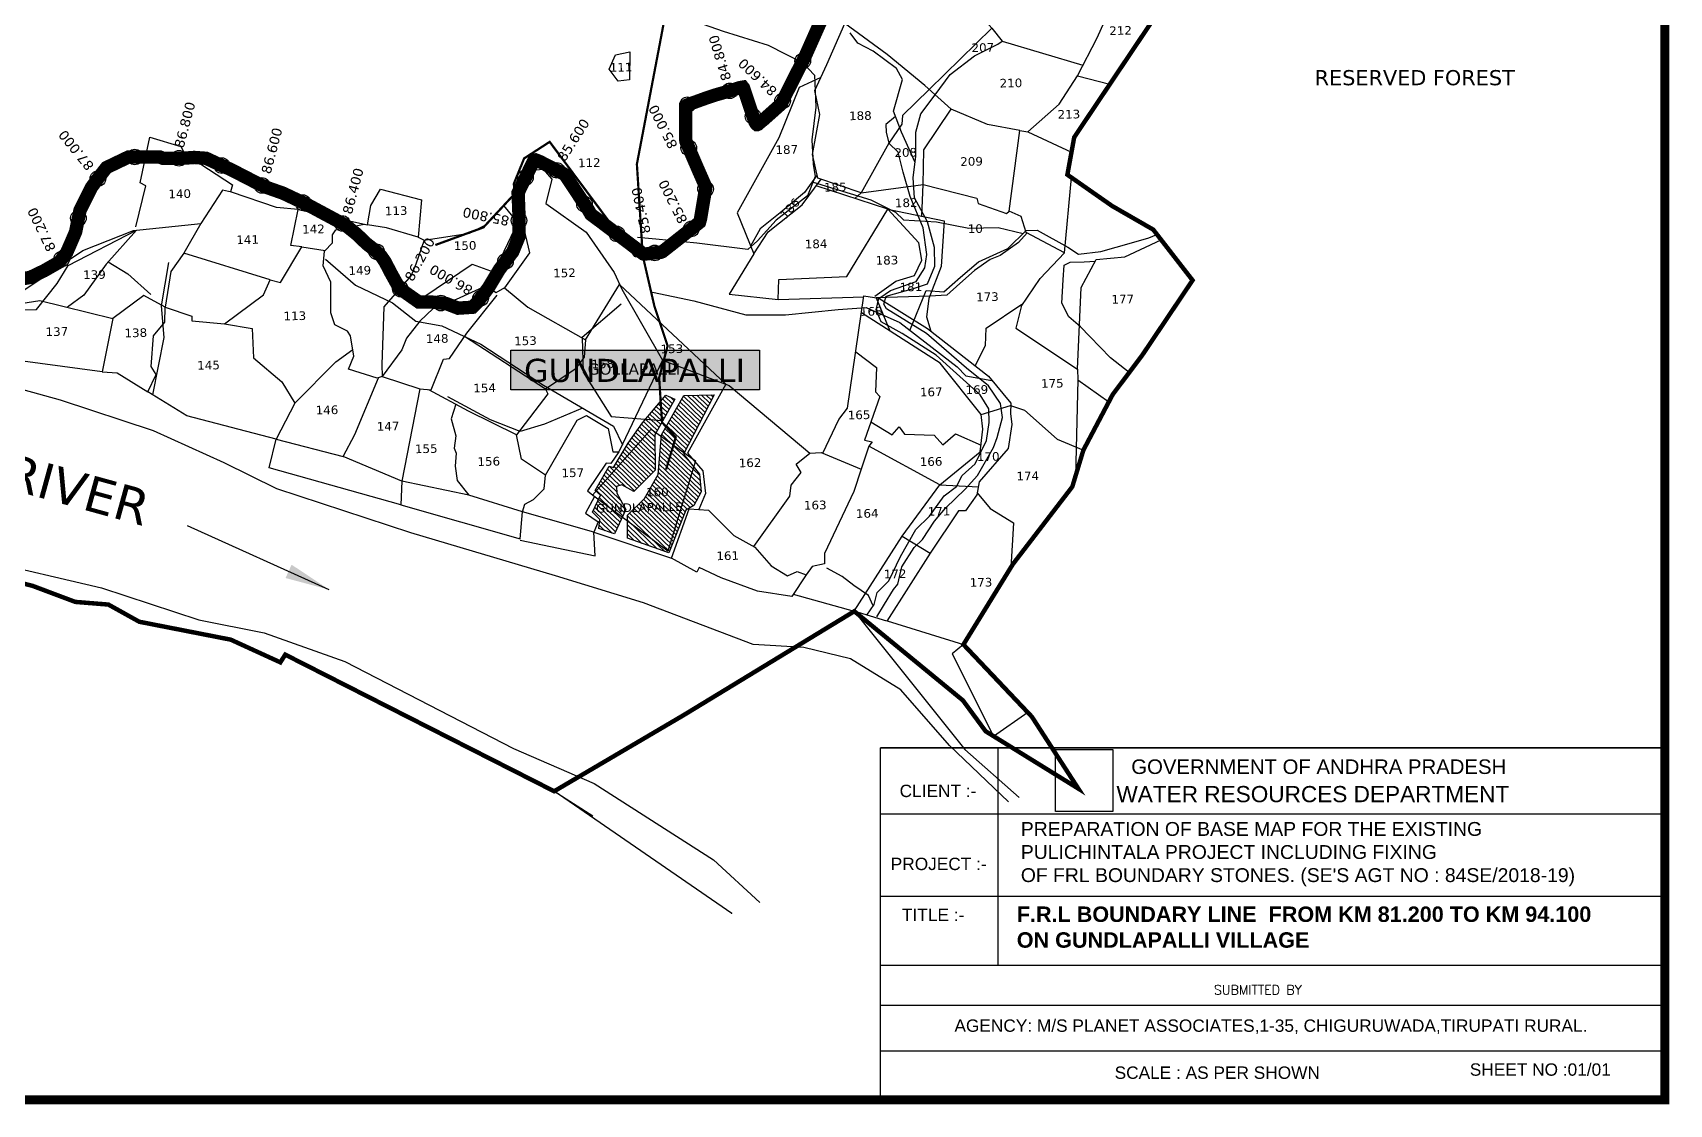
# Model space of a CAD drawing. Header units: inches. Extents: x 375993 to 382005, y 1845847 to 1851272.
# Drawn here: x 378334 to 382005, y 1845847 to 1848251 of the extents above; entities that cross this region are included whole.
import ezdxf

# ---------------------------------------------------------------- set-up
doc = ezdxf.new("R2010")
doc.units = ezdxf.units.IN
doc.header["$MEASUREMENT"] = 0
doc.header["$PDMODE"] = 32
doc.header["$PDSIZE"] = 35
for name, color, linetype in [('BND', 6, 'Continuous'), ('FRL', 3, 'Continuous'), ('NALA', 4, 'Continuous'), ('points', 161, 'Continuous'), ('ROAD', 1, 'Continuous'), ('ROADS', 50, 'Continuous'), ('SY.AREA', 7, 'Continuous'), ('TABLE', 7, 'Continuous'), ('TEXT', 7, 'Continuous'), ('VILLAGE AREA', 1, 'Continuous')]:
    doc.layers.add(name, color=color, linetype=linetype)
doc.styles.add('I', font='romans.shx', dxfattribs={"width": 0.9, "height": 3})
doc.styles.add('LE', font='arial.ttf', dxfattribs={"height": 3})
doc.styles.get("Standard").update_dxf_attribs({"font": 'verdana.ttf'})
doc.dimstyles.get("Standard").update_dxf_attribs({"dimtxt": 0.18, "dimasz": 0.18, "dimexe": 0.18, "dimexo": 0.0625, "dimgap": 0.09, "dimtad": 0, "dimtih": 1, "dimtoh": 1, "dimdec": 4, "dimzin": 0, "dimdsep": 46, "dimtxsty": 'Standard', "dimcen": 0.09, "dimadec": 0, "dimazin": 0, "dimtfac": 1, "dimtdec": 4, "dimtofl": 0, "dimtmove": 0, "dimatfit": 3, "dimfxl": 1, "dimtolj": 1, "dimtzin": 0, "dimarcsym": 0})
picture_1 = doc.add_image_def('image1.png', size_in_pixel=(5098, 5519))

msp = doc.modelspace()

# ---------------------------------------------------------------- hatches: boundary and pattern name
h = msp.add_hatch(color=2)
h.dxf.hatch_style = 1
h.paths.add_polyline_path([(379406.9, 1847538.5), (379964.8, 1847538.5), (379964.8, 1847449.6), (379406.9, 1847449.6)])
at = {"layer": 'VILLAGE AREA'}
h = msp.add_hatch(dxfattribs=at)
h.set_pattern_fill('ANSI31', color=256, scale=2.326328, angle=91.1904, style=0)
h.set_pattern_definition([(136.190415, (358155.547, 1836208.331), (-5.1131236, -5.3301309), [])])
h.paths.add_polyline_path([(379730.1, 1847349), (379774.7, 1847428.5), (379754.8, 1847437.9), (379702.1, 1847375.9), (379669.6, 1847330.1), (379637.3, 1847275.4), (379627.5, 1847278.2), (379596.2, 1847223.5), (379608.2, 1847213), (379590.3, 1847175.3), (379606.3, 1847159), (379603.8, 1847138.3), (379639.5, 1847126.3), (379664.8, 1847180.8), (379644.4, 1847217.7), (379644.1, 1847232.4), (379655.8, 1847236.6), (379682.7, 1847221.4), (379730.8, 1847269.5)])
h.paths.add_polyline_path([(379830.2, 1847260.8), (379793.9, 1847305.2), (379862.9, 1847438.2), (379795.1, 1847436.8), (379744.9, 1847348.3), (379736.9, 1847259.8), (379706.6, 1847206.2), (379668.1, 1847168.1), (379668.1, 1847117), (379761.2, 1847083.6), (379799.5, 1847179.7), (379817, 1847189.8), (379834, 1847220.6)])
h.paths.add_polyline_path([(379593.2, 1847168.5), (379800.3, 1847172.8), (379799.7, 1847202.9), (379592.6, 1847198.6)], flags=9)
h.paths.add_polyline_path([(379705.3, 1847204.9), (379760.4, 1847206.1), (379759.8, 1847235.8), (379704.7, 1847234.6)], flags=24)

# ---------------------------------------------------------------- linework, layer by layer
at = {"const_width": 20}
msp.add_lwpolyline([(376003, 1851262.3), (381995.1, 1851262.3), (381995.1, 1845856.9), (376003, 1845856.9)], close=True, dxfattribs=at)
at = {"color": 6}
msp.add_lwpolyline([(379654, 1847642), (379567, 1847567), (379569, 1847489), (379632, 1847390), (379746, 1847381)], dxfattribs=at)
at = {"color": 2}
msp.add_lwpolyline([(379406.9, 1847538.5), (379964.8, 1847538.5), (379964.8, 1847449.6), (379406.9, 1847449.6)], close=True, dxfattribs=at)
at = {"color": 4}
for points in [[(380522.9, 1846525.1), (380390.8, 1846651.7), (380281.8, 1846776.7), (380168.3, 1846846.2), (380063.9, 1846871.7), (379950.4, 1846878.6), (379704.1, 1846971.8), (379507.1, 1847032), (379182.5, 1847129.2), (378882.2, 1847227.8), (378763.4, 1847285.7), (378605.5, 1847358), (378396.6, 1847426.4), (378228.5, 1847472.7)], [(376338.7, 1846510.9), (376382.2, 1846548.7), (376544.5, 1846617.3), (376756.8, 1846710.8), (376931.6, 1846810.6), (377193.7, 1846997.7), (377346.3, 1847086.8), (377459.5, 1847142.5), (377543.2, 1847175), (377659.5, 1847195.2), (377800.6, 1847190.5), (377901.4, 1847168.9), (378061.1, 1847130.1), (378219.3, 1847068.2), (378488.3, 1847005.6), (378706.8, 1846933.8), (378853.6, 1846904.2), (379034.7, 1846840.3), (379412.9, 1846644.8), (379594, 1846566.8), (379861.6, 1846395.3), (379965.2, 1846299.7)], [(380177.2, 1846952.9), (380424.9, 1846642.9), (380546.9, 1846534.8)], [(379902.7, 1846274.4), (379902.6, 1846274.7), (379504, 1846549.1)]]:
    msp.add_lwpolyline(points, dxfattribs=at)
at = {"color": 5}
msp.add_lwpolyline([(379758.9, 1847087.4), (379590.2, 1847213.2), (379721.7, 1847361.2), (379821.1, 1847290.7), (379758.9, 1847087.4)], dxfattribs=at)
msp.add_lwpolyline([(380236, 1846646.2), (381995.1, 1846646.2), (381995.1, 1845856.9), (380236, 1845856.9)], close=True)
at = {"layer": 'BND', "lineweight": 30, "const_width": 10}
msp.add_lwpolyline([(380847.4, 1848279.9), (380670.4, 1848016.1), (380655.1, 1847932.2), (380755.4, 1847862.1), (380847.7, 1847809), (380935.9, 1847695.4), (380823.4, 1847527.9), (380756.8, 1847439.2), (380691, 1847314.4), (380666.1, 1847232.2), (380532.8, 1847058.5), (380422, 1846878.3), (380575.5, 1846716.2), (380679.6, 1846555.1), (380471.7, 1846683.7), (380420.8, 1846752.9), (380177.2, 1846952.9), (379796.1, 1846720.9), (379504, 1846549.1), (378900.8, 1846855.6), (378889.8, 1846838.3), (378778.5, 1846889.2), (378573.3, 1846929.4), (378504.1, 1846967.9), (378429.8, 1846973.9), (378334, 1847009.9), (378110.5, 1847066)], dxfattribs=at)
at = {"layer": 'BND'}
msp.add_lwpolyline([(379504, 1846549.1), (379590.9, 1846494.1)], dxfattribs=at)
at = {"layer": 'FRL', "color": 84, "const_width": 30}
msp.add_lwpolyline([(378298.5, 1847696.7), (378328.4, 1847701.7), (378359.5, 1847716.6), (378394.4, 1847736.5), (378410.6, 1847757.7), (378419.3, 1847777.6), (378430.5, 1847803.7), (378440.4, 1847852.2), (378466.1, 1847903.7), (378482, 1847925.5), (378499.8, 1847948.2), (378549.2, 1847971.9), (378619.5, 1847971.9), (378626.4, 1847969), (378668.9, 1847969), (378696.6, 1847970.9), (378723.3, 1847969), (378753, 1847955.1), (378777.8, 1847944.3), (378839.3, 1847912.6), (378856.1, 1847904.7), (378895.7, 1847890.8), (378952, 1847864.1), (379035.4, 1847819.3), (379060.1, 1847799.5), (379083.9, 1847776.8), (379101.7, 1847763), (379115.5, 1847750.1), (379124.4, 1847737.3), (379138.3, 1847710.6), (379157.1, 1847677), (379200, 1847646.9), (379226.1, 1847646.9), (379262.3, 1847642.9), (379288.5, 1847632.8), (379320.6, 1847634.9), (379332.7, 1847646.9), (379356.8, 1847679), (379380.9, 1847719.2), (379411.1, 1847759.3), (379425.1, 1847793.5), (379425.1, 1847839.6), (379423.1, 1847891.8), (379457.4, 1847962), (379458.6, 1847964), (379459.9, 1847965.1), (379462.1, 1847965.4), (379464.3, 1847964.6), (379471.6, 1847961.7), (379525.8, 1847933.8), (379528, 1847932), (379530.5, 1847928.8), (379581, 1847852.5), (379586.3, 1847843.2), (379608.6, 1847826.6), (379703.7, 1847754.7), (379706.6, 1847754), (379721.6, 1847756), (379743.7, 1847758.3), (379747.1, 1847759.9), (379818.4, 1847816), (379830, 1847825.3), (379832.3, 1847833.3), (379843.7, 1847901.5), (379843.7, 1847903.1), (379843.5, 1847905.1), (379841.6, 1847910.2), (379828.4, 1847940.1), (379799.5, 1848007.1), (379799, 1848010.2), (379798.8, 1848084.1), (379799.7, 1848087.1), (379801.9, 1848088.6), (379847.3, 1848105), (379864.8, 1848110.8), (379908.5, 1848123.4), (379912.9, 1848125.1), (379921.2, 1848127.7), (379927.2, 1848128.7), (379928.6, 1848126.9), (379954.2, 1848050.8), (379957.3, 1848046), (379958, 1848045.4), (379958.8, 1848044.7), (379959.8, 1848044.7), (379961.6, 1848045.5), (379965, 1848048.7), (379974.3, 1848056.2), (380013.1, 1848090.9), (380015.8, 1848096.5), (380037.8, 1848140.4), (380066.3, 1848196.3), (380126.2, 1848331.1)], dxfattribs=at)
at = {"layer": 'NALA'}
for points in [[(380313.7, 1847959.4), (380282.7, 1848027.6), (380265, 1848074.5), (380285.2, 1848145.8), (380271.9, 1848170.1), (380219.8, 1848209.4), (380185, 1848227.4), (380167.7, 1848250.7)], [(380227.9, 1846940.3), (380244.9, 1846968.7), (380265.2, 1847001.8), (380274.9, 1847013.7), (380284.1, 1847052.5), (380311.2, 1847096.3), (380330.5, 1847114), (380357.2, 1847155.1), (380381.9, 1847183.9), (380426, 1847226.8), (380453.6, 1847257.8), (380489.3, 1847320.2), (380497.6, 1847342.8), (380509.9, 1847387.4), (380505.3, 1847418.8), (380477.8, 1847458.6), (380428.7, 1847497.9), (380339.4, 1847575.8), (380249.6, 1847631), (380243.5, 1847641.7), (380249, 1847659.6), (380309.7, 1847677.2), (380341, 1847687.7), (380358, 1847727.4), (380357.1, 1847768.7), (380341.1, 1847826.5), (380312.4, 1847880), (380309.5, 1847925.3), (380315.4, 1847973.6), (380315.3, 1848027.8), (380326.3, 1848069), (380358.2, 1848111.6)], [(380269.5, 1848062.6), (380247.9, 1848044.6), (380248.3, 1848027.9), (380254.3, 1848002.6)], [(380205.1, 1846944.5), (380221.9, 1846968), (380228.2, 1846994.7), (380254.3, 1847020.9), (380280.7, 1847075.6), (380314.9, 1847136.3), (380345.8, 1847166.5), (380378.4, 1847211.5), (380406.5, 1847232.8), (380418.8, 1847257.6), (380447.9, 1847283.8), (380473.5, 1847336.1), (380479.6, 1847376.6), (380479, 1847407.1), (380459.6, 1847438.2), (380361.1, 1847527.3), (380284.3, 1847575.9), (380237.4, 1847602.5), (380226, 1847628.8), (380232.4, 1847654.6), (380258.6, 1847672.8), (380316.3, 1847692.7), (380335.4, 1847723.6), (380339.7, 1847753.3), (380331.5, 1847813.1), (380302.3, 1847883), (380286.4, 1847937.8), (380275.6, 1847982.9), (380254.3, 1848002.6)], [(378603.9, 1847438.5), (378629.3, 1847566.7), (378623.1, 1847638.2), (378639.8, 1847735.2)], [(380793.8, 1847488.5), (380751.8, 1847521.6), (380705.5, 1847568.9), (380684.3, 1847591.1), (380658.2, 1847613.2), (380642.8, 1847644.3), (380645.7, 1847696.6), (380648, 1847729.1), (380661.6, 1847736.3), (380693.1, 1847736.9), (380718.3, 1847738.6)], [(380219.6, 1846964.8), (380208.8, 1846987.9), (380175.8, 1847010.7), (380150, 1847031), (380115.3, 1847049.2)]]:
    msp.add_lwpolyline(points, dxfattribs=at)
at = {"layer": 'points'}
for p in [(380061.5, 1848187), (379898, 1848120.4), (379803.1, 1848089.1), (379950.1, 1848063.1), (380016.4, 1848097.8), (379805.8, 1847992.5), (378563.1, 1847971.9), (378662.5, 1847969), (378758.8, 1847952.6), (378480.6, 1847923.5), (379439.6, 1847925.6), (379509.9, 1847942), (378848.4, 1847908.3), (379843.5, 1847900.3), (378940.4, 1847869.6), (379572, 1847866.1), (378436.8, 1847834.6), (379028.8, 1847822.8), (379425.1, 1847829.5), (379811.5, 1847810.5), (379644.7, 1847799.4), (378399.5, 1847743.2), (379105.7, 1847759.3), (379394.8, 1847737.7), (379729.4, 1847756.8), (379159, 1847675.7), (379249.8, 1847644.3), (379338.8, 1847655)]:
    msp.add_point(p, dxfattribs=at)
at = {"layer": 'ROAD'}
for points in [[(379612.3, 1848359.6), (379718.4, 1848311.6), (379882.9, 1848254), (379984.2, 1848222.6), (380061.4, 1848183), (380088, 1848155.3), (380091.1, 1848083.7), (380081.9, 1848010.3), (380084.6, 1847955.5), (380089.7, 1847928.2), (380072.3, 1847885.1), (380001.7, 1847830.3), (379960, 1847783.7), (379938.6, 1847764.3), (379823.9, 1847778.7), (379732.2, 1847787.4), (379690.7, 1847791.1)], [(380084.7, 1847915.8), (380214.3, 1847875.6), (380269.2, 1847848.5), (380287.4, 1847831.2), (380361.7, 1847826.4), (380434.1, 1847812.3), (380499.9, 1847813.6), (380555.6, 1847800)], [(378257.2, 1847628.1), (378343.2, 1847629.9), (378389, 1847688.2), (378414.1, 1847728.6), (378567.1, 1847807.9)], [(378567.1, 1847807.9), (378498.9, 1847731.5), (378448.7, 1847661.7), (378412.4, 1847635)], [(380302, 1847583), (380338.6, 1847672.2), (380377.9, 1847669.2), (380415.5, 1847702.5), (380456, 1847736.8), (380521.4, 1847766.9), (380562.7, 1847807), (380587.6, 1847807.5), (380656.4, 1847769.7), (380679.7, 1847753.9), (380730.3, 1847759.7), (380798.9, 1847779.3), (380837.9, 1847790.7), (380855.9, 1847798.4)], [(378503.3, 1847736.4), (378547.6, 1847709.6), (378599, 1847663.6)], [(378990.9, 1847743), (379058.1, 1847684.3), (379141.2, 1847644.9), (379193.4, 1847603.5), (379252.3, 1847593), (379339.8, 1847552.3), (379479.7, 1847459.8), (379637.2, 1847367.8), (379656.9, 1847326.5)], [(379724.5, 1847668.5), (379817.4, 1847648.9), (379934.1, 1847617.8), (380022.6, 1847618.1), (380141.3, 1847629.8), (380203.8, 1847634.1), (380279.3, 1847600.6), (380408, 1847501.1), (380427.4, 1847480.8), (380485.9, 1847470.9)], [(379567.3, 1847408.6), (379482.6, 1847372.7), (379428, 1847356.5), (379361.4, 1847382.6), (379265.5, 1847434.1)]]:
    msp.add_lwpolyline(points, dxfattribs=at)
at = {"layer": 'ROADS', "color": 40, "const_width": 5}
for points in [[(381647.1, 1851126.6), (381646, 1851124.8), (381332.6, 1850814.9), (381126.7, 1850542.5), (380891.8, 1850218.5), (380718.7, 1849973.5), (380372.9, 1849609.8), (380083.7, 1849279.8), (379941.6, 1849106.9), (379803.8, 1848906.5), (379754, 1848823.3), (379751.7, 1848737.3), (379755.3, 1848471), (379754.8, 1848299.1), (379689.5, 1847955.8), (379702.9, 1847747.2), (379684.8, 1847749.8), (379493.9, 1848005.9), (379436.6, 1847968.8), (379413.6, 1847912.3), (379414.6, 1847888.6), (379345.2, 1847813.9), (379237.4, 1847774.5)], [(379703.4, 1847747.4), (379728.9, 1847636.8), (379758.4, 1847548.2), (379739.5, 1847476.9), (379745.8, 1847376.9), (379776.7, 1847343.4), (379755, 1847270.9)]]:
    msp.add_lwpolyline(points, dxfattribs=at)
at = {"layer": 'SY.AREA'}
for points in [[(380548.6, 1848031.5), (380475.9, 1848044.9), (380394.3, 1848079.3), (380335.3, 1848132.4), (380250.6, 1848201.7), (380155.8, 1848271.2), (380207.9, 1848319.3), (380257.3, 1848380.6), (380372.6, 1848352.9), (380427.4, 1848327.5), (380485.5, 1848261.2), (380345.1, 1848123.5), (380285.6, 1848065.3), (380283.6, 1848045.4), (380254.3, 1848002.6), (380192.7, 1847891.6), (380095.4, 1847924.6), (380083.5, 1847977.4), (380099.7, 1848066.9), (380088.9, 1848121), (380115.5, 1848179.4), (380155.8, 1848271.2)], [(380677.6, 1848153.9), (380721.7, 1848239.3), (380788.6, 1848387.7), (380885.6, 1848363.2), (380890.5, 1848340.8)], [(380358.3, 1848111.7), (380392.4, 1848157), (380446.7, 1848198.5), (380499.4, 1848225.2), (380508.9, 1848231.4)], [(380485.5, 1848261.2), (380508.9, 1848231.4), (380690.1, 1848178.2)], [(380566.7, 1848028.2), (380636.7, 1848090.4), (380677.6, 1848153.9), (380750.6, 1848135.5)], [(380102.3, 1848150.3), (380053.8, 1848127.8), (380007.9, 1848014.7), (379914.6, 1847847), (379951.5, 1847754.9), (379984.2, 1847803.8), (380060.2, 1847864.5), (380103, 1847922)], [(380328.9, 1847839.2), (380332, 1847909.9), (380332.8, 1847988.3), (380394.3, 1848079.3)], [(378565.7, 1847815), (378587.9, 1847907.4), (378575.3, 1847914.3), (378597.2, 1848016.4), (378666.4, 1847995.6), (378674.8, 1847979.7), (378782.5, 1847909.6), (378777.9, 1847893.7)], [(380648.4, 1847756.8), (380563, 1847802.7), (380551.4, 1847838.6), (380524.6, 1847850.1), (380548.6, 1848031.5), (380566.7, 1848028.2), (380664.3, 1847982.7)], [(379417.4, 1847890.3), (379447.3, 1847941.3), (379479.3, 1847944.4), (379498.7, 1847922.3), (379485.6, 1847867.5), (379575.9, 1847803), (379638.2, 1847713.1), (379655.6, 1847675.6), (379746.6, 1847516.4), (379896.2, 1847459.5), (380077.1, 1847307.7)], [(380093.8, 1847931.9), (380065.7, 1847892.3), (380011.1, 1847846.6), (379966, 1847810.7), (379944.6, 1847771.9)], [(378867.1, 1847696.7), (378889.9, 1847690.2), (378938.3, 1847770.6), (378913.2, 1847773.7), (378929.4, 1847854.3), (378881.1, 1847858.7), (378780.3, 1847893.2), (378759.7, 1847897.2), (378711.8, 1847822.8)], [(378929.4, 1847854.3), (379084.9, 1847819.9), (379093, 1847862.9), (379114.5, 1847900), (379206.1, 1847876), (379198.9, 1847792), (379127.9, 1847812.8), (379084.9, 1847819.9)], [(380006.7, 1847652.3), (380008.2, 1847697), (380160.1, 1847703.8), (380252.3, 1847855.2), (380091.9, 1847907.1)], [(380192.7, 1847891.6), (380332, 1847909.9), (380451.9, 1847879.3), (380454.7, 1847867.7), (380518.4, 1847844.9), (380524.6, 1847850.1)], [(380551.7, 1847636.4), (380594.1, 1847699), (380648.4, 1847756.8), (380664.4, 1847925.7)], [(379212.5, 1847785.1), (379313.9, 1847800.7), (379347.5, 1847818.4), (379417.4, 1847890.3), (379448.8, 1847757.1), (379392.4, 1847678.3), (379373, 1847667.2), (379353, 1847683.8), (379284, 1847652), (379232.6, 1847632.2), (379202.8, 1847603.9), (379172.4, 1847565.2), (379162.2, 1847539.1), (379117.9, 1847479.5), (379202.5, 1847451.6), (379162.1, 1847244.6), (379030.6, 1847299.9), (379057.2, 1847349.5), (379109.6, 1847476.6)], [(379148.7, 1847666.9), (379211.4, 1847658.1), (379320.1, 1847731.4), (379369.1, 1847713.5), (379422.5, 1847824.7), (379391, 1847863.1)], [(380192.7, 1847891.6), (380178.5, 1847879)], [(378273.2, 1847645.4), (378446.9, 1847762), (378560.3, 1847807.2), (378711.8, 1847822.8), (378673, 1847756), (378644.3, 1847715.2), (378631.6, 1847635.4)], [(380223.5, 1847660), (380270.2, 1847693.4), (380312.4, 1847706), (380328.3, 1847740.4), (380321.7, 1847779.3), (380252.3, 1847855.2)], [(380252.3, 1847855.2), (380378.4, 1847828.9), (380372, 1847726.2), (380344.6, 1847654.5), (380339.4, 1847613.4), (380348.6, 1847581.2)], [(379198.9, 1847792), (379212.5, 1847785.1), (379193.9, 1847731.2), (379182.9, 1847706), (379121.8, 1847636), (379117.3, 1847506.5), (379117.9, 1847479.5), (379107.2, 1847475.7), (379042.5, 1847495.8), (379054.4, 1847525.5), (379047.2, 1847570.9), (379040.7, 1847581.4), (379011.9, 1847595.1), (379003.3, 1847622.6), (379002.7, 1847691.3), (378985.9, 1847727.5), (378988.8, 1847760.6), (379007.1, 1847779.7), (379006.8, 1847797), (379014.6, 1847808.8), (379077.9, 1847821.5)], [(380564.7, 1847801.7), (380545.5, 1847779.8), (380504.5, 1847750.7), (380482.2, 1847741.9), (380447, 1847717.1), (380413.5, 1847688.1), (380384.9, 1847661.7), (380346.7, 1847660.1), (380226.3, 1847656)], [(380677.9, 1847495.8), (380686.2, 1847678.9), (380720, 1847741.8), (380783.8, 1847747.9), (380865.6, 1847785.9)], [(378631.6, 1847635.4), (378691.1, 1847614.5), (378691.3, 1847604.7), (378764.7, 1847597.3), (378851.7, 1847662.5), (378867.1, 1847696.7), (378673, 1847756)], [(378938.3, 1847770.6), (378990.3, 1847762.1)], [(379951.5, 1847754.9), (379896.6, 1847664.5), (380006.7, 1847652.3), (380198.3, 1847658.2)], [(379392.4, 1847678.3), (379445.1, 1847635.1), (379574.4, 1847561.9), (379571.6, 1847522.6), (379550.7, 1847496.3), (379484.7, 1847451.2), (379302.5, 1847569)], [(379574.4, 1847561.9), (379650.8, 1847685.9)], [(379650.8, 1847685.9), (379889, 1847462.3)], [(378132.1, 1847628), (378252.8, 1847618.9), (378293.4, 1847641.1), (378350.4, 1847650.3), (378514.2, 1847609.7), (378489.9, 1847489.7), (378262.4, 1847520.6), (378197.6, 1847545.1), (378129.7, 1847568.1)], [(378489.9, 1847489.7), (378523.9, 1847487.7), (378592.7, 1847445.4), (378611.5, 1847484.2), (378600.4, 1847501.8), (378605.2, 1847570.6), (378630.5, 1847601.4), (378631.6, 1847635.4), (378583.7, 1847661.1), (378514.2, 1847609.7)], [(379202.5, 1847451.6), (379228.4, 1847449.5), (379255.5, 1847518.7), (379268.9, 1847519.9), (379307.9, 1847576.9), (379375.8, 1847662.2)], [(380106.9, 1847307.5), (380142.8, 1847383.3), (380161.9, 1847408.6), (380198.7, 1847660.6), (380231.9, 1847655.1), (380341.3, 1847586.9), (380478.4, 1847480), (380527.9, 1847419.4), (380527.5, 1847396.2), (380530.7, 1847372.2), (380522.1, 1847317.9), (380457.5, 1847243.4), (380451.9, 1847213.8), (380426.7, 1847178.5), (380410.7, 1847178.2), (380347.4, 1847083.2), (380250.5, 1846930.8), (380177.2, 1846952.9)], [(380226.3, 1847656), (380257, 1847581.6)], [(380448.4, 1847503.4), (380471.6, 1847549.4), (380473.2, 1847588), (380552.9, 1847641.5), (380539.6, 1847588.2), (380677.9, 1847495.8), (380678.4, 1847471.7), (380673.3, 1847255.9)], [(380461.5, 1847394.2), (380369.7, 1847509.8), (380193.1, 1847622.3)], [(378764.7, 1847597.3), (378826.7, 1847586.9), (378829.8, 1847521.7), (378892.9, 1847467.8), (378922.3, 1847419.9), (379014.2, 1847512.2), (379052.1, 1847539.9)], [(380180.3, 1847534.6), (380227.1, 1847499.7), (380224.6, 1847445.2), (380234.7, 1847434.7), (380200.1, 1847336.7), (380217.1, 1847332.6), (380210.1, 1847323.1)], [(379746.6, 1847516.4), (379649.3, 1847310.5)], [(379889, 1847462.3), (379803.4, 1847307.2), (379837.4, 1847267.6), (379843.2, 1847216.8), (379828.5, 1847181)], [(380678.4, 1847471.7), (380748.2, 1847422.9)], [(378880.5, 1847338.7), (378680.1, 1847391.4), (378592.7, 1847445.4)], [(378922.3, 1847419.9), (378880.5, 1847338.7)], [(379484.7, 1847451.2), (379489.4, 1847440.6), (379419.8, 1847349), (379311.6, 1847402.1), (379223.2, 1847449.9)], [(379283.2, 1847417.4), (379272.6, 1847384.4), (379283.2, 1847346.2), (379279.4, 1847318.5), (379284, 1847307.9), (379282, 1847278.4), (379286.3, 1847245.9), (379312.9, 1847213.4), (379162.1, 1847244.6), (379159.7, 1847191.5), (379427.4, 1847115), (379433.3, 1847175.8), (379312.9, 1847213.4)], [(379484.3, 1847258), (379555.9, 1847381.7), (379576.2, 1847392), (379625, 1847362.7), (379635.9, 1847310.2), (379649.3, 1847310.5), (379631.1, 1847284.3), (379620.4, 1847284.9), (379578.8, 1847223.4), (379594.3, 1847210.3), (379574.5, 1847173.3), (379602.6, 1847153.4), (379593.2, 1847130), (379433.3, 1847175.8)], [(380368.9, 1847236.7), (380459.7, 1847310.3), (380465.8, 1847361.3), (380461.5, 1847394.2), (380527.8, 1847414.3), (380558.7, 1847404.3), (380632.4, 1847338.9), (380691, 1847314.4)], [(379433.3, 1847175.8), (379438.3, 1847192.8), (379457.8, 1847203.9), (379481.4, 1847227.6), (379484.3, 1847258), (379430.9, 1847294.4), (379419.8, 1847349)], [(380214.6, 1847377.8), (380262.4, 1847348.7), (380278.1, 1847366.9), (380290, 1847350.2), (380356.1, 1847348), (380375.4, 1847326.1), (380404.3, 1847350.8), (380461.5, 1847325.8)], [(379159.7, 1847191.5), (378865, 1847274.8), (378880.5, 1847338.7), (379030.6, 1847299.9)], [(379952.1, 1847098.3), (380032.3, 1847211.1), (380035.4, 1847236.1), (380058, 1847264.2), (380046.4, 1847283), (380077.1, 1847307.7), (380103, 1847309.2), (380192.2, 1847271.7), (380176.3, 1847221.4), (380110.4, 1847082.7), (380110, 1847059.5), (380082.4, 1847053.5), (380069, 1847034.3)], [(380040, 1846990.9), (380177.2, 1846952.9), (380284.7, 1847121.7), (380368.9, 1847236.7), (380210.1, 1847323.1), (380192.2, 1847271.7)], [(380368.9, 1847236.7), (380455.4, 1847232.3)], [(380452.7, 1847218.3), (380481.8, 1847183.6), (380534.3, 1847151.3), (380528, 1847050.6)], [(379427.5, 1847112.3), (379596.1, 1847077.4), (379593.2, 1847130), (379767.3, 1847071.7), (379807, 1847182.3), (379849.9, 1847179.6), (379907.3, 1847122.8), (379954.3, 1847097), (379990.9, 1847055), (380027.1, 1847032.5), (380049.2, 1847041.9), (380069, 1847034.3), (380037, 1846986.3), (379959.9, 1846998.1), (379878.9, 1847027.6), (379829.3, 1847050.7), (379824.2, 1847040.8), (379767.3, 1847071.7)], [(380284.7, 1847121.7), (380347.4, 1847083.2)], [(380250.9, 1846931.4), (380422, 1846878.3)], [(380422, 1846878.3), (380396.6, 1846857.7), (380489.3, 1846672.8), (380566.1, 1846726.3)]]:
    msp.add_lwpolyline(points, dxfattribs=at)
msp.add_lwpolyline([(379673.7, 1848208), (379672.6, 1848145.2), (379647.7, 1848142.3), (379627, 1848169.2), (379641.7, 1848200.9)], close=True, dxfattribs=at)
at = {"layer": 'TABLE'}
for p, q in [((381995.1, 1846646.2), (380236, 1846646.2)), ((380499.7, 1846158), (380499.7, 1846646.2)), ((381995.1, 1846497.8), (380236, 1846497.8)), ((381995.1, 1846313.4), (380236, 1846313.4)), ((381995.1, 1846158), (380236, 1846158)), ((381995.1, 1846068.3), (380236, 1846068.3)), ((381995.1, 1845966.1), (380236, 1845966.1))]:
    msp.add_line(p, q, dxfattribs=at)
at = {"layer": 'VILLAGE AREA'}
for points in [[(379639.5, 1847126.3), (379603.8, 1847138.3), (379606.3, 1847159), (379590.3, 1847175.3), (379608.2, 1847213), (379596.2, 1847223.5), (379627.5, 1847278.2), (379637.3, 1847275.4), (379669.6, 1847330.1), (379702.1, 1847375.9), (379754.8, 1847437.9), (379774.7, 1847428.5), (379730.1, 1847349), (379730.8, 1847269.5), (379682.7, 1847221.4), (379655.8, 1847236.6), (379644.1, 1847232.4), (379644.4, 1847217.7), (379664.8, 1847180.8)], [(379668.1, 1847117), (379668.1, 1847168.1), (379706.6, 1847206.2), (379736.9, 1847259.8), (379744.9, 1847348.3), (379795.1, 1847436.8), (379862.9, 1847438.2), (379793.9, 1847305.2), (379830.2, 1847260.8), (379834, 1847220.6), (379817, 1847189.8), (379799.5, 1847179.7), (379761.2, 1847083.6)]]:
    msp.add_lwpolyline(points, close=True, dxfattribs=at)

# ---------------------------------------------------------------- texts
at = {"color": 6, "insert": (379579, 1847508.7), "char_height": 25, "attachment_point": 1}
msp.add_mtext_dynamic_manual_height_columns('GOLLAPALLI', width=18.026, gutter_width=1, heights=[0], dxfattribs=at)
at = {"layer": 'points', "color": 1}
for s, rotation, p in [('84.800', 106.8218, (379901.5, 1848146.8)), ('84.600', 136.3598, (380005.9, 1848122.3)), ('86.800', 75.3074, (378672.6, 1847990.3)), ('85.000', 116.7748, (379781.6, 1847997.4)), ('85.600', 57.5395, (379527.9, 1847959.7)), ('87.000', 128.8448, (378473.4, 1847952.5)), ('86.600', 75.3074, (378867.7, 1847932.1)), ('86.400', 75.3074, (379050, 1847841.7)), ('85.400', 102.0283, (379720.6, 1847802.5)), ('85.200', 116.7748, (379803.8, 1847829.3)), ('85.800', 168.5176, (379404.8, 1847838.4)), ('87.200', 115.7607, (378387, 1847766.2)), ('86.200', 61.1576, (379186.6, 1847690.8)), ('86.000', 150.0685, (379323.9, 1847679.4))]:
    msp.add_text(s, height=22, rotation=rotation, dxfattribs=at).set_placement(p)
at = {"layer": 'TABLE'}
for s, height, style, p in [('GOVERNMENT OF ANDHRA PRADESH', 32.641, 'LE', (380798.4, 1846587.9)), ('CLIENT :-', 27.72, 'LE', (380278.8, 1846536.1)), ('WATER RESOURCES DEPARTMENT', 36.267, 'LE', (380765.2, 1846524.6)), ('PROJECT :-', 27.72, 'LE', (380258.9, 1846372.3)), ('TITLE :-', 27.72, 'LE', (380284, 1846257.8)), ('SUBMITTED BY ', 20.693, 'I', (380983.9, 1846093.3)), ('SCALE : AS PER SHOWN', 27.716, 'LE', (380761.1, 1845904)), ('SHEET NO :01/01', 27.716, 'LE', (381557.7, 1845911))]:
    msp.add_text(s, height=height, dxfattribs=dict(at, style=style)).set_placement(p)
at = {"layer": 'TABLE', "attachment_point": 1, "style": 'LE'}
for s, insert, char_height, width in [("PREPARATION OF BASE MAP FOR THE EXISTING\\PPULICHINTALA PROJECT INCLUDING FIXING\\POF FRL BOUNDARY STONES. (SE'S AGT NO : 84SE/2018-19)", (380550.7, 1846480.1), 31.072, 1242.048), ('{\\fArial|b1|i0|c0|p34;\\C1;F.R.L BOUNDARY LINE  FROM KM 81.200 TO KM 94.100 \\PON GUNDLAPALLI VILLAGE }', (380541.6, 1846290.6), 34.662, 1452.381), ('\\pi190.57;AGENCY: M/S PLANET ASSOCIATES,1-35, CHIGURUWADA,TIRUPATI RURAL.', (380211.2, 1846037.2), 27.716, 1797.745)]:
    msp.add_mtext(s, dxfattribs=dict(at, insert=insert, char_height=char_height, width=width))
at = {"layer": 'TEXT'}
for s, height, rotation, p in [('212', 19.39, 1.1904, (380749.2, 1848245.5)), ('207', 19.39, 1.1904, (380440.3, 1848207.2)), ('111', 19.39, 1.1904, (379628.8, 1848163)), ('210', 19.39, 1.1904, (380503.3, 1848127.7)), ('188', 19.39, 1.1904, (380165.6, 1848054.4)), ('213', 19.39, 1.1904, (380633.3, 1848057.7)), ('112', 19.39, 1.1904, (379557.6, 1847948.9)), ('187', 19.39, 1.1904, (380000.5, 1847978.3)), ('208', 19.39, 1.1904, (380267.4, 1847971.9)), ('209', 19.39, 1.1904, (380415, 1847951.9)), ('140', 19.39, 1.1904, (378638.8, 1847879.3)), ('185', 19.39, 1.1904, (380109.3, 1847894.3)), ('113', 19.39, 1.1904, (379124.3, 1847841.2)), ('186', 19.39, 48.0117, (380023, 1847831.2)), ('182', 19.39, 1.1904, (380268.5, 1847859.1)), ('141', 19.39, 1.1904, (378791.2, 1847776.3)), ('142', 19.39, 1.1904, (378938.9, 1847800.1)), ('184', 19.39, 1.1904, (380066.3, 1847766.8)), ('10', 19.39, 1.1904, (380431.9, 1847801.1)), ('150', 19.39, 1.1904, (379279, 1847763.1)), ('183', 19.39, 1.1904, (380225.2, 1847730.2)), ('139', 19.39, 1.1904, (378447.6, 1847697.9)), ('149', 19.39, 1.1904, (379042.8, 1847707.4)), ('152', 19.39, 1.1904, (379501.9, 1847701.7)), ('181', 19.39, 1.1904, (380279, 1847670.2)), ('173', 19.39, 1.1904, (380450.5, 1847648.2)), ('177', 19.39, 1.1904, (380754.1, 1847642.9)), ('113', 19.39, 1.1904, (378897.1, 1847605.4)), ('168', 19.39, 1.1904, (380190.1, 1847615.5)), ('137', 19.39, 1.1904, (378363.4, 1847570)), ('138', 19.39, 1.1904, (378540.4, 1847567.4)), ('148', 19.39, 1.1904, (379216.4, 1847554.4)), ('153', 19.39, 1.1904, (379414.4, 1847549.5)), ('153', 19.39, 1.1904, (379742.9, 1847531.5)), ('145', 19.39, 1.1904, (378703.6, 1847494.7)), ('158', 19.39, 1.1904, (379587.9, 1847497.6)), ('154', 19.39, 1.1904, (379322.7, 1847443.6)), ('167', 19.39, 1.1904, (380324.6, 1847434.6)), ('169', 19.39, 1.1904, (380426.9, 1847439.8)), ('175', 19.39, 1.1904, (380596.1, 1847454)), ('146', 19.39, 1.1904, (378969.2, 1847394.3)), ('165', 19.39, 1.1904, (380162.7, 1847383.2)), ('147', 19.39, 1.1904, (379106.2, 1847357.7)), ('155', 19.39, 1.1904, (379191.9, 1847307.4)), ('170', 19.39, 1.1904, (380452.4, 1847289.7)), ('156', 19.39, 1.1904, (379332.1, 1847278.9)), ('157', 19.39, 1.1904, (379520.6, 1847253.5)), ('162', 19.39, 1.1904, (379918.2, 1847275.9)), ('166', 19.39, 1.1904, (380324.2, 1847278.6)), ('174', 19.39, 1.1904, (380541, 1847246.2)), ('160', 19.39, 1.1904, (379710.2, 1847210.3)), ('163', 19.39, 1.1904, (380064.4, 1847180.9)), ('GUNDLAPALLE', 19.386, 1.1904, (379598.1, 1847174)), ('164', 19.39, 1.1904, (380181, 1847162.3)), ('171', 19.39, 1.1904, (380342.1, 1847166.9)), ('161', 19.39, 1.1904, (379868, 1847067.4)), ('172', 19.39, 1.1904, (380243.6, 1847026.6)), ('173', 19.39, 1.1904, (380436.2, 1847007.6))]:
    msp.add_text(s, height=height, rotation=rotation, dxfattribs=at).set_placement(p)
msp.add_text('RESERVED FOREST', height=34.004, dxfattribs=at).set_placement((381209.6, 1848132.9))
at = {"layer": 'TEXT', "color": 5}
msp.add_text('GUNDLAPALLI', height=51.893, dxfattribs=at).set_placement((379436.3, 1847467.3))
at = {"layer": 'TEXT', "color": 4}
msp.add_text('KRISHNA RIVER', height=80, rotation=344.5932, dxfattribs=at).set_placement((377759.4, 1847370.6))

# ---------------------------------------------------------------- pictures from other files: only their frames are drawn
image = msp.add_image(picture_1, insert=(380628.7, 1846503.9), size_in_units=(128.6, 139.2))
image.dxf.flags = 7

# ---------------------------------------------------------------- leaders
at = {"color": 4}
msp.add_leader([(378999.4, 1847001.3), (378681.6, 1847144.6)], dimstyle='Standard', override={"dimasz": 100}, dxfattribs=at)

doc.saveas('drawing.dxf')
